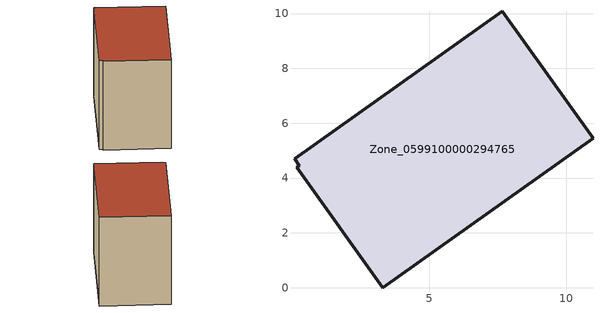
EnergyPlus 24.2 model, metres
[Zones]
Zone_0599100000294765
 floor ground (C_G): 0.18,4.39 0.27,4.45 0.09,4.71 7.66,10.09 10.98,5.45 3.31,0 z0
 wall outside (C_F): 3.31,0 10.98,5.45 7.66,10.09 0.09,4.71 0.27,4.45 0.18,4.39 3.31,0 z0:7.89
 roof outside (C_R): 0.27,4.45 0.18,4.39 3.31,0 10.98,5.45 7.66,10.09 0.09,4.71 z7.89
[BUILDING]
Pand.0599100000294765: North Axis=0; Terrain=City; Loads Convergence Tolerance Value=0.04; Temperature Convergence Tolerance Value=0.4; Solar Distribution=FullExterior; Maximum Number of Warmup Days=25; Minimum Number of Warmup Days=1
[Site:Location]
Rotterdam.The.Hague.AP_ZH_NLD Design_Conditions: Latitude=51.96; Longitude=4.45; Time Zone=1; Elevation=-4.5
[SITE:GROUNDTEMPERATURE:BUILDINGSURFACE]
18, 18, 18, 18, 18, 18, 18, 18, 18, 18, 18, 18
[MATERIAL] Thermal Absorptance=0.9; Solar Absorptance=0.7; Visible Absorptance=0.7
Name | Roughness | Thickness | Conductivity | Density | Specific Heat
G.TI.1975-1991 | MediumSmooth | 0.15 | 0.288461 | 540 | 1210
F.TI.1975-1991 | Rough | 0.3 | 0.230769 | 1920 | 840
R.TI.1975-1991 | MediumRough | 0.2 | 0.153846 | 1500 | 1000
[CONSTRUCTION]
C_G: G.TI.1975-1991
C_F: F.TI.1975-1991
C_R: R.TI.1975-1991
[ZONE]
Zone_0599100000294765: Type=1; Multiplier=1; Ceiling Height=Autocalculate; Volume=Autocalculate; Floor Area=autocalculate; Part of Total Floor Area=Yes
[ZONEINFILTRATION:DESIGNFLOWRATE]
Infil_Zone_0599100000294765: Zone or ZoneList or Space or SpaceList=Zone_0599100000294765; Schedule=AlwaysOn; Design Flow Rate Calculation Method=Flow/Area; Flow Rate per Floor Area=0.003; Constant Term Coefficient=1; Temperature Term Coefficient=0; Velocity Term Coefficient=0; Velocity Squared Term Coefficient=0
[HVACTEMPLATE:ZONE:IDEALLOADSAIRSYSTEM]
Zone_0599100000294765: Maximum Heating Supply Air Temperature=50; Minimum Cooling Supply Air Temperature=13; Maximum Heating Supply Air Humidity Ratio=0.0156; Minimum Cooling Supply Air Humidity Ratio=0.0077; Heating Limit=NoLimit; Cooling Limit=NoLimit; Dehumidification Control Type=ConstantSensibleHeatRatio; Cooling Sensible Heat Ratio=0.7; Dehumidification Setpoint=60; Humidification Control Type=None; Humidification Setpoint=30; Outdoor Air Method=None; Outdoor Air Flow Rate per Person=0.00944; Outdoor Air Flow Rate per Zone Floor Area=0; Outdoor Air Flow Rate per Zone=0; Demand Controlled Ventilation Type=None; Outdoor Air Economizer Type=NoEconomizer; Heat Recovery Type=None; Sensible Heat Recovery Effectiveness=0.7; Latent Heat Recovery Effectiveness=0.65
[ZONECONTROL:THERMOSTAT]
ThermostatControl_Zone_0599100000294765: Zone or ZoneList=Zone_0599100000294765; Control Type Schedule=DualSetpointControlType; Control 1=Thermostat_Zone_0599100000294765; Temperature Difference Between Cutout And Setpoint=0
[THERMOSTATSETPOINT:DUALSETPOINT]
Thermostat_Zone_0599100000294765: Heating Setpoint Temperature Schedule=HeatingSetpoint_Zone_0599100000294765; Cooling Setpoint Temperature Schedule=CoolingSetpoint_Zone_0599100000294765
[SCHEDULE:COMPACT]
HeatingSetpoint_Zone_0599100000294765: Through: 12/31, For: AllDays, Until: 24:00, 21
CoolingSetpoint_Zone_0599100000294765: Through: 12/31, For: AllDays, Until: 24:00, 24
DualSetpointControlType: Through: 12/31, For: AllDays, Until: 24:00, 4
AlwaysOn: Through: 12/31, For: AllDays, Until: 24:00, 1
